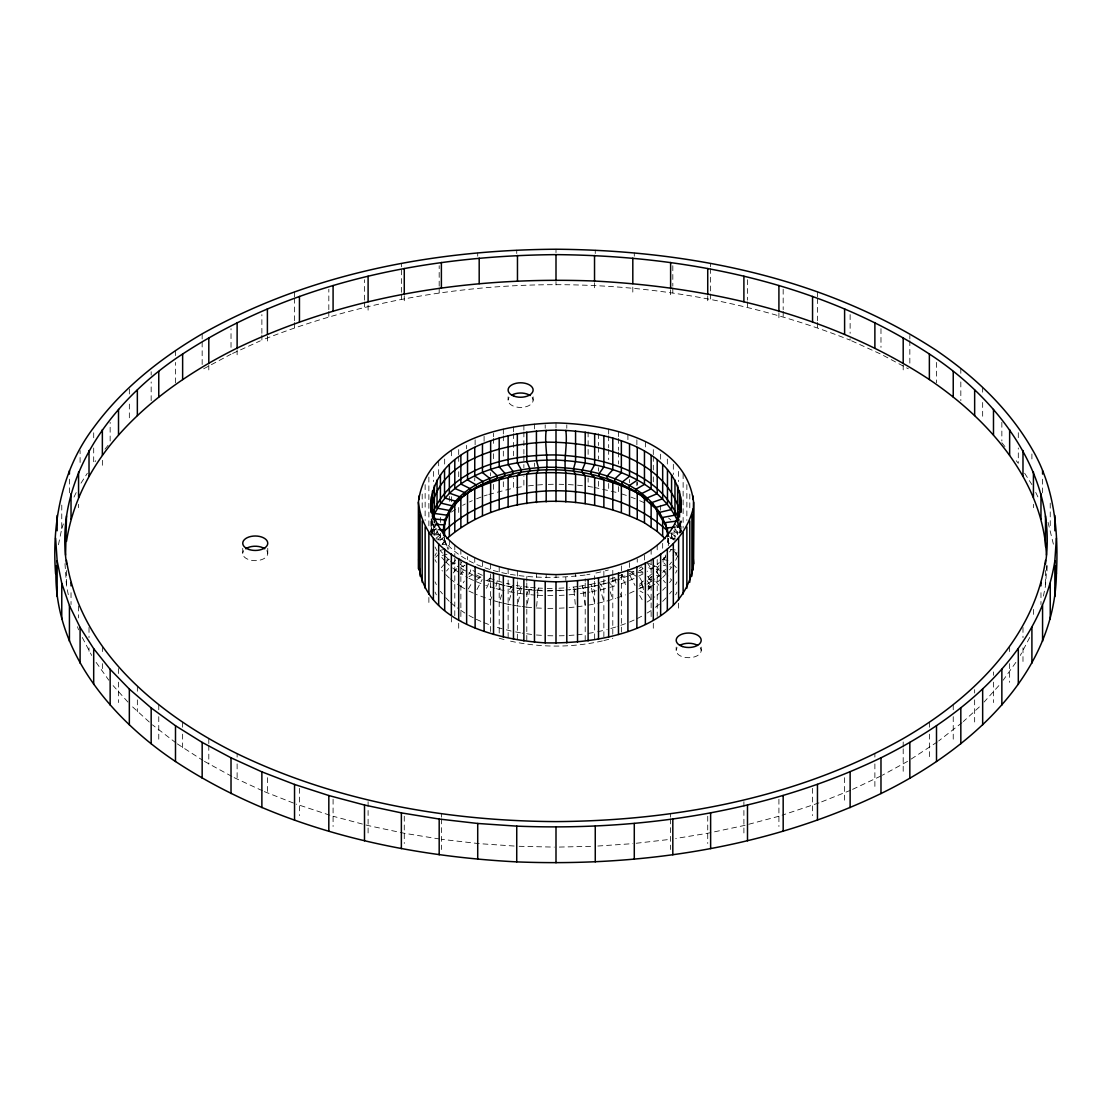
<?xml version="1.0" encoding="UTF-8"?>
<svg xmlns="http://www.w3.org/2000/svg" width="1112" height="1112" viewBox="0 0 1112 1112"><rect width="100%" height="100%" fill="white"/><g stroke="black" fill="none" stroke-linecap="round" stroke-linejoin="round"><path stroke-width="0.75" stroke-dasharray="5 3.75" d="M58.463 544.769L61.758 528.673L61.772 503.138M69.43 492.811L69.43 479.189M80.092 462.467L80.092 450.555M93.7 447.997L93.686 463.315L95.743 460.743M93.7 437.78L93.7 432.679M110.144 441.005L110.144 422.282M129.339 417.82L129.339 402.488M129.339 393.982L129.339 388.88M151.162 400.654L151.176 381.93M151.176 375.119L151.176 371.714M175.487 382.834L175.501 362.415M175.501 355.604L175.501 350.502M202.162 364.486L202.162 340.647M202.162 338.951L202.175 333.836M231.018 347.375L231.018 328.652M261.876 335.032L261.876 340.147C448.192 266.199 663.808 266.199 850.124 340.147L850.124 335.032M261.876 333.336L261.876 314.613M294.541 327.54L294.541 322.438M294.541 320.729L294.541 298.6M294.541 296.904L294.541 291.803M328.818 316.461L328.818 311.346M328.818 309.65L328.832 289.217M364.5 306.968L364.5 301.852M364.5 300.157L364.514 279.724M401.362 299.114L401.362 293.999M401.362 292.303L401.376 268.465M401.376 266.769L401.376 263.363M439.184 292.956L439.184 287.841M439.184 286.145L439.184 265.712M477.715 256.191L477.715 252.785M516.746 253.522L516.746 250.117M668.59 538.597L668.242 546.492L668.59 538.597L674.845 538.597M1043.403 596.101L1045.502 585.899L1047.004 563.659L1047.004 573.875M431.289 519.123L431.859 532.648M431.289 535.067L431.859 521.528M536.61 606.401L538.389 588.081L545.7 588.345M650.659 586.775L648.143 587.053L648.338 585.426L651.132 586.802L654.773 584.106M522.07 606.554L526.796 607.166L529.715 589.93L529.715 587.372L524.614 586.733M679.557 532.481L681.1 520.722L681.1 533.496M431.581 535.65L436.363 522.251M512.729 605.109L517.344 605.929L521.208 588.846L521.208 586.302L516.232 585.426M538.389 588.081L536.429 595.212L546.187 595.601M503.666 603.26L508.128 604.289L512.479 588.943M493.492 600.619L499.205 602.245L501.79 594.67M61.758 528.673L63.954 522.32M491.824 596.838L490.642 599.813L476.297 594.475M495.98 586.413L497.175 580.881L487.042 577.267M486.486 588.248L489.822 580.95L489.822 578.393L486.152 581.312M663.072 562.06L663.072 559.517L665.476 554.429L665.476 556.987L663.072 562.06L665.462 564.548M675.637 555.222L676.972 552.414M675.637 560.337L677.639 556.111L673.08 555.486M675.637 573.097L676.972 570.289M74.004 497.078L76.283 492.394M435.028 555.652L436.363 552.914M675.637 584.606L676.972 581.882M675.637 594.823L676.972 592.098M1029.712 637.482L1020.316 655.441M476.965 589.555L482.135 579.56M521.208 586.302L517.344 593.169L523.641 593.989M468.347 588.943L472.364 581.979M457.227 584.064L460.868 586.524L464.329 581.103M468.652 574.334L470.39 571.624L470.39 569.066L474.893 571.624M80.995 483.178L87.348 473.239M437.878 540.015L443.507 532.162M1015.868 662.391L1003.177 680.224M460.312 574.543L463.996 569.274M453.209 572.972L456.128 569.149M659.36 575.432L656.316 571.763L656.316 569.205L659.096 565.633M656.316 571.763L659.096 568.19M669.521 551.969L671.578 549.328M669.521 564.743L671.578 562.102M669.521 569.844L671.578 567.203L663.322 565.23M669.521 582.618L671.578 579.977L667.367 575.251M105.001 449.151L108.086 445.286M428.871 533.26L437.614 523.238M442.479 543.657L444.536 541.085M669.521 593.877L671.578 591.292M998.868 685.617L984.078 702.061M446.565 570.984L448.595 568.538M452.64 563.631L455.684 559.948M496.355 588.665L499.205 589.471L503.75 584.328M444.633 563.895L440.421 568.621L442.479 571.026M445.676 562.728L448.831 559.183M662.669 559.656L665.546 556.625M639.608 584.217L645.724 579.074M662.669 572.416L665.546 569.386M662.669 577.531L665.546 574.501M662.669 590.291L665.546 587.261M662.669 601.397L666.269 597.686M979.366 706.926L963.312 721.577M647.796 590.166L651.132 586.802M435.57 557.279L439.226 553.707M442.326 544.115L444.8 541.85L444.8 539.306L438.614 539.862M657.206 564.437L659.388 562.519M651.993 573.75L647.087 578.059L651.423 579.88M648.31 579.533L651.993 576.308M657.206 577.197L659.388 575.293M661.57 578.476L657.206 582.313L652.869 580.492M657.206 595.073L659.388 593.169M440.018 540.293L443.757 537.054M659.388 604.219L653.564 608.778M962.061 722.661L938.653 740.967M435.904 538.347L440.908 534.26M433.777 535.08L437.516 532.175M654.773 566.23L647.128 571.429M647.128 584.203L654.773 579.005M647.128 602.078L654.773 596.88M432.443 531.592L436.557 528.561M937.319 741.94L909.018 760.483M438.42 523.377L434.361 526.226L434.361 539M476.103 580.158L482.886 575.585L476.395 572.471M648.074 588.595L650.77 587.15L648.254 588.679M639.219 568.302L641.61 566.786L643.348 569.497M639.219 586.177L641.61 584.662L641.61 582.118L645.836 584.189M451.361 512.062L455.767 509.31M647.128 613.059L651.132 610.571M907.559 761.386L882.33 775.245M469.014 576.725L471.961 575.015M629.114 574.028L635.605 570.553M638.691 571.095L644.46 567.996M638.691 576.197L643.014 573.875M638.691 588.971L644.46 585.871M203.677 368.781L231.018 354.186M462.661 505.362L465.302 503.958M637.245 618.578L643.014 615.506M880.843 776.037L852.181 789.562M463.593 572.416L460.868 573.764L467.54 577.573M624.958 575.947L610.196 581.687M629.531 575.418L635.703 572.569M629.531 580.52L635.703 577.684M629.531 593.294L635.703 590.444M232.561 353.491L260.333 340.842M469.459 501.957L472.294 500.678M629.531 622.094L635.703 619.287M850.666 790.243L820.573 802.28M452.612 567.912L454.794 569.65L459.131 567.843M460.577 567.231L464.913 565.41L461.23 562.491M610.196 579.13L622.178 574.682L625.847 577.601M628.169 575.947L617.077 580.061M621.358 583.744L628.169 581.062M617.077 597.936L625.444 594.892M476.617 498.801L481.107 497.078M625.444 623.665L617.077 626.626M818.96 802.892L782.111 815.207M452.389 564.201L455.433 563.131M615.645 580.547L609.821 582.327M609.821 587.442L618.508 584.69M606.846 601.036L615.645 598.423M484.095 495.924L487.237 494.909M488.807 494.395L513.48 488.098L513.48 477.882M615.645 627.085L606.846 629.6M446.134 560.212L449.317 559.266M605.359 570.817L608.333 569.983M600.688 581.979L607.11 580.172M600.688 584.537L605.512 583.174M608.333 582.744L600.8 584.703M600.8 589.805L608.333 587.859M603.872 640.595L612.795 638.232M778.914 816.25L743.9 825.563L707.732 833.263L675.679 838.49M447.024 554.276L440.421 555.847L444.536 560.67M595.768 585.746L579.394 588.846M600.8 571.929L594.656 573.333L594.656 579.727M599.271 585.051L591.501 586.677M591.501 591.779L599.271 590.152M597.728 603.274L603.872 601.87L599.521 586.524M597.728 631.699L603.872 630.379M602.343 640.929C571.457 647.935 538.972 647.768 508.128 640.595M440.421 550.218L445.523 549.258M586.775 574.765L589.93 574.195M589.93 586.955L577.17 588.901M580.381 593.572L589.93 592.07M588.359 605.123L594.656 603.983L590.792 584.342L599.09 582.424L603.872 589.096M516.454 487.612L523.877 486.403L523.877 476.186M588.359 633.381L594.656 632.353M648.143 587.053L650.826 586.649M441.964 544.644L446.524 544.018L448.928 548.619M577.948 586.497L569.219 587.497M579.394 586.302L590.792 584.342L594.656 591.209M577.948 589.054L569.219 590.055M432.915 523.877C458.811 577.823 533.315 581.34 585.204 575.043L585.204 581.437M577.17 606.777L585.204 605.692L582.285 585.899L585.204 592.918M528.422 485.888L534.469 485.193M577.17 634.813L585.204 633.882M636.245 843.257L670.619 839.31M640.039 587.928L642.986 587.609L643.723 590.569M676.471 527.046L679.557 526.768L680.711 532.676M565.813 589.999L575.571 589.124M569.066 594.809L575.571 594.225L573.611 587.094L575.39 605.414M569.066 607.583L575.571 606.999M537.541 484.985L543.671 484.568M569.066 635.438L575.571 634.994M597.853 846.037L632.811 843.647M558.947 588.206L564.84 587.914M558.947 590.75L564.84 590.458M556 590.458L564.173 590.083M559.266 595.42L564.173 595.184M559.266 608.181L564.173 607.958M434.403 534.928L440.644 534.65M669.799 533.176L679.154 532.745M548.285 484.387L556 484.207M559.266 635.814L564.173 635.703M559.35 847.066L592.849 846.301M547.16 588.401L556 588.345M547.16 590.958L554.527 590.903M547.827 590.486L554.36 590.472M547.827 595.601L554.36 595.573M547.827 608.361L554.36 608.347M430.9 529.659L437.155 529.659M559.086 484.276L563.714 484.387M547.827 635.703L554.36 635.842M519.151 846.301L554.318 847.108M538.389 590.639L542.781 590.792M536.429 590.111L542.934 590.361M536.429 607.986L542.934 608.236M431.289 524.238L434.403 524.377M568.329 484.568L574.459 484.985M536.429 634.994L542.934 635.438M514.147 846.037L479.189 843.647L441.381 839.31M535.497 587.845L529.715 587.372L526.796 594.392L534.83 595.073M535.497 590.402L524.614 589.277M526.796 589.29L531.619 589.694M526.796 607.166L531.619 607.569M670.286 549.509L676.471 550.079M642.75 572.93L629.114 571.471L636.995 576.808M577.531 485.193L583.578 485.888M531.619 634.438L522.07 633.117M517.344 588.053L523.641 588.873M517.344 605.929L520.499 606.346M592.585 487.125L588.123 486.403L588.123 477.896M594.072 487.376L618.467 492.866L618.467 486.055M520.499 632.867L512.729 631.366M439.685 839.032L404.268 833.263L368.1 825.563L333.086 816.25M516.232 587.984L521.208 588.846M508.128 586.413L514.272 587.511M514.272 592.613L508.128 591.514L512.91 584.842L506.488 583.397M508.128 604.289L511.2 604.831M663.072 559.517L671.578 561.101M511.2 631.046L503.666 629.197M506.488 585.954L511.312 587.039M505.154 585.732L493.492 582.744M499.205 589.471L505.154 590.833M499.205 602.245L502.179 602.926M502.179 628.808L493.492 626.167M499.205 638.232L506.641 640.206M497.175 580.881L504.89 583.035M501.804 584.731L487.042 579.825M494.923 588.262L485.735 585.357M656.316 569.205L665.866 572.013M621.622 493.881L626.334 495.41M329.889 815.207L296.237 804.129M485.735 580.255L490.642 581.937M656.567 575.363L659.611 576.447M630.893 497.078L635.383 498.801M483.831 622.609L490.642 625.236M264.364 791.619L294.638 803.517M474.755 575.96L482.469 579.13M476.297 581.701L482.469 584.231M648.532 563.353L651.423 564.562M652.869 565.174L657.206 566.981L651.132 568.927L647.754 567.259M851.667 340.842L880.982 354.186L908.323 368.781M639.706 500.678L645.363 503.249M476.297 619.287L482.469 622.094M234.132 777.635L262.849 790.938M476.395 575.015L482.886 578.129M473.309 575.265L457.227 566.189M468.986 578.268L474.755 581.076M468.986 591.042L473.309 593.141M468.986 615.506L473.309 617.813M204.441 761.386L232.644 776.829M460.868 586.524L464.872 588.818M640.039 570.553L642.986 572.249M640.039 590.986L642.986 592.682M464.872 613.059L457.227 607.889M177.322 743.886L202.982 760.483M454.794 569.65L458.436 572.124M673.58 530.841L677.639 533.69L679.084 538.069M176.002 742.913L152.469 724.843M671.314 533.482L675.443 536.512M669.493 536.762L674.484 540.627M460.007 564.062L463.69 566.995M450.429 561.046L454.794 564.548M450.429 578.921L454.794 582.424M668.534 517.997L670.925 520.068M673.233 550.801L676.972 554.04M450.429 602.343L454.794 606.11M132.634 706.926L151.204 723.759M444.536 555.569L449.331 560.184M445.731 561.824L449.331 565.285M445.731 574.598L449.331 578.059M672.774 564.118L676.43 567.69M674.386 523.238L681.322 530.994M445.731 597.686L449.331 601.397M127.922 702.061L113.132 685.617M663.169 570.539L666.324 574.084M608.25 581.465L612.795 586.608M440.421 550.746L442.479 553.15M663.405 580.339L665.435 582.799M1001.856 442.715L1004.942 446.579M1016.257 460.743L1018.314 463.315L1018.3 447.997M667.464 541.085L669.521 543.657M440.421 591.292L442.479 593.877M96.132 662.391L108.823 680.224M655.871 581.395L658.79 585.204M647.087 562.741L651.688 569.316M647.087 580.617L651.688 587.192M1024.652 473.239L1031.908 484.596M671.578 536.026L674.97 541.335M82.288 637.482L91.684 655.441M647.67 576.28L651.132 581.701M641.61 584.662L643.348 587.372M647.67 594.155L651.132 599.577M639.636 577.517L643.653 584.481M639.636 595.393L643.653 602.356M444.105 538.653L448.122 549.634M629.865 575.46L635.035 585.454M435.028 546.993L437.03 550.857M435.028 559.753L436.363 562.338M1035.717 492.394L1037.996 497.078M675.637 552.914L676.972 555.652M435.028 581.882L436.363 584.606M435.028 592.098L436.363 594.823M675.637 529.368L677.639 533.69M625.514 584.537L622.178 577.225L622.178 574.682M616.02 583.119L614.825 577.587M620.176 593.53L621.358 596.505M445.37 540.877L446.524 546.562M1048.046 522.32L1053.537 544.769M77.479 626.723L78.563 629.837M610.21 591.806L612.795 599.368M677.639 520.916L679.557 526.768M641.61 582.118L642.986 587.609M64.996 563.659L66.498 585.899L68.596 596.101M679.557 521.667L681.003 532.009M668.409 538.472L668.59 541.155M1050.228 503.138L1050.242 528.673M1042.569 479.189L1042.569 492.811M1031.908 453.96L1031.908 462.467M1045.502 570.581L1045.502 585.899M1040.971 592.682L1040.971 604.594M1033.437 504.292L1033.437 507.697M1033.437 609.404L1033.437 617.924M1022.984 627.432L1022.984 637.635M1022.984 647.851L1022.984 661.473M1018.3 432.679L1018.3 437.78M1009.64 646.6L1009.64 655.121M1009.64 663.628L1009.64 682.351M1001.856 422.282L1001.856 441.005M993.489 671.926L993.489 675.332M993.489 682.142L993.489 702.575M982.66 387.171L982.66 393.982M982.66 402.488L982.66 417.82M974.654 689.648L974.654 693.054M974.654 699.865L974.654 721.994M960.824 368.308L960.824 375.119M960.824 381.93L960.837 400.654M953.234 704.744L953.234 709.859M953.234 716.67L953.234 740.495M936.499 362.415L936.512 382.834M929.368 722.23L929.368 727.331M929.368 734.142L929.368 757.981M909.824 335.546L909.838 338.951M909.838 340.647L909.838 364.486M903.194 364.903L903.194 373.423M903.194 741.982L903.194 747.083M903.194 748.793L903.194 774.327M880.982 328.652L880.982 347.375M874.88 753.686L874.88 757.091M874.88 763.902L874.88 789.437M850.124 314.613L850.124 333.336M844.606 777.677L844.606 803.212M817.459 291.803L817.459 296.904M817.459 298.6L817.459 320.729M817.459 322.438L817.459 327.54M812.552 788.338L812.552 815.582M783.168 289.217L783.182 309.65M783.182 311.346L783.182 316.461M778.914 312.778L778.914 321.285M778.914 799.222L778.914 826.452M747.486 279.724L747.5 300.157M747.5 301.852L747.5 306.968M743.9 801.724L743.9 835.779M710.624 263.363L710.624 266.769M710.624 268.465L710.637 292.303M710.637 293.999L710.637 299.114M707.732 295.75L707.732 304.271M707.732 816.236L707.732 843.48M701.199 647.073L701.199 650.478M689.801 494.034L689.801 511.061M686.868 484.637L686.868 520.388M683.129 473.67L683.129 528.144M680.711 521.18L680.711 533.009M679.557 523.363L679.557 533.148M678.612 471.418L678.612 481.621M678.612 524.183L678.612 527.588M678.612 603.135L678.612 609.946M677.639 522.515L677.639 534.789M676.179 647.073L676.179 650.478M674.97 526.296L674.97 539.668M673.33 464.26L673.33 474.476M672.816 265.712L672.816 286.145M672.816 287.841L672.816 292.956M671.578 533.232L671.578 541.28M670.619 289.718L670.619 298.224M670.619 813.775L670.619 817.181M670.619 818.877L670.619 849.526M667.464 537.68L667.464 544.88M667.325 459.075L667.325 467.596M662.669 543.365L662.669 548.258M660.639 454.182L660.639 459.284M660.639 505.251L660.639 510.366M657.206 544.824L657.206 552.998M657.206 559.531L657.206 616.326M653.3 449.595L653.3 454.711M653.3 456.406L653.3 470.028M653.3 476.839L653.3 483.65M653.3 623.234L653.3 630.045M651.132 549.272L651.132 557.459M651.132 559.1L651.132 619.078M645.363 441.964L645.363 448.775M644.46 555.236L644.46 560.017M637.245 481.76L637.245 484.957M637.245 558.947L637.245 562.172M636.884 439.796L636.884 444.911M636.884 482.358L636.884 485.763M634.285 252.785L634.285 256.191M632.811 287.077L632.811 293.888M629.531 479.508L629.531 482.691M629.531 562.644L629.531 567.44M627.905 434.639L627.905 441.436M621.358 565.869L621.358 633.757M618.467 431.581L618.467 436.696M618.467 438.392L618.467 450.304M618.467 452.014L618.467 463.926M612.795 570.331L612.795 575.112M612.795 576.711L612.795 636.523M608.667 428.968L608.667 434.083M608.667 435.779L608.667 447.705M608.667 449.401L608.667 459.617M608.667 483.456L608.667 490.253M603.872 571.234L603.872 577.615M603.872 579.213L603.872 638.9M598.52 433.624L598.52 445.537M598.52 447.246L598.52 459.159M598.52 467.665L598.52 471.071M598.52 481.287L598.52 488.098M595.254 250.117L595.254 253.522M594.656 581.312L594.656 640.86M594.531 282.754L594.531 291.261M588.123 431.929L588.123 455.767M585.204 583.022L585.204 642.402M575.571 573.709L575.571 576.35M566.8 424.867L566.8 428.273M565.813 577.239L565.813 580.422M556 249.227L556 252.632M556 281.558L556 284.964M556 422.921L556 428.037M556 574.598L556 577.698M546.187 574.376L546.187 577.726M545.2 424.867L545.2 428.273M536.429 573.709L536.429 577.337M534.469 423.908L534.469 429.01M534.469 463.065L534.469 466.47M533.121 396.831L533.121 400.237M526.796 576.53L526.796 581.312M526.796 582.91L526.796 642.402M523.877 425.118L523.877 430.233M523.877 431.929L523.877 454.057M523.877 455.767L523.877 467.679M517.344 571.068L517.344 580.075M517.344 581.673L517.344 640.86M513.48 426.813L513.48 431.915M513.48 433.624L513.48 455.753M508.101 396.831L508.101 400.237M508.128 569.094L508.128 573.653M508.128 580.033L508.128 638.9M503.333 428.968L503.333 434.083M503.333 435.779L503.333 444.3M503.333 451.111L503.333 457.908M503.333 481.746L503.333 490.253M499.205 566.731L499.205 636.523M493.533 433.291L493.533 436.696M493.533 438.392L493.533 446.913M493.533 453.71L493.533 460.521M493.533 484.359L493.533 492.866M490.642 472.711L490.642 475.894M490.642 563.951L490.642 569.163M490.642 573.959L490.642 633.757M484.095 436.335L484.095 441.436M482.469 562.199L482.469 566.355M475.116 439.796L475.116 444.911M474.755 477.66L474.755 480.857M474.755 557.293L474.755 563.2M467.54 556.57L467.54 559.697M466.637 445.37L466.637 448.775M460.868 549.272L460.868 555.889M460.868 559.072L460.868 620.774M458.7 449.595L458.7 454.711M458.7 456.406L458.7 464.927M458.7 471.724L458.7 478.535M458.7 507.475L458.7 515.996M458.7 623.234L458.7 630.045M454.794 544.824L454.794 556.57M454.794 558.168L454.794 616.326M451.361 450.777L451.361 459.284M451.361 496.744L451.361 503.555M451.361 616.952L451.361 625.472M449.331 496.299L449.331 502.693M449.331 540.112L449.331 547.41M444.675 459.075L444.675 467.596M444.536 535.164L444.536 542.795M441.381 813.775L441.381 817.181M441.381 818.877L441.381 849.526M440.421 517.455L440.421 522.515M440.421 533.204L440.421 541.169M438.67 460.868L438.67 474.476M437.03 529.437L437.03 539.64M433.388 471.418L433.388 481.621M433.388 524.183L433.388 534.399M432.443 520.416L432.443 533.732M431.289 518.79L431.289 535.414M430.9 521.361L430.9 532.856M428.871 477.076L428.871 528.144M428.871 597.464L428.871 604.275M425.132 484.637L425.132 520.388M422.199 494.034L422.199 511.061M404.268 295.75L404.268 304.271M404.268 816.236L404.268 843.48M368.1 305.161L368.1 311.972M368.1 801.724L368.1 835.779M333.086 799.222L333.086 826.452M299.448 788.338L299.448 815.582M267.756 548.341L267.756 553.442M267.394 336.019L267.394 344.525M267.394 777.677L267.394 792.995M242.736 548.341L242.736 553.442M237.12 349.793L237.12 358.314M237.12 753.686L237.12 757.091M237.12 763.902L237.12 779.22M208.806 364.903L208.806 373.423M208.806 738.577L208.806 743.678M208.806 745.387L208.806 764.111M182.632 722.23L182.632 727.331M182.632 734.142L182.632 747.764M158.766 704.744L158.766 709.859M158.766 716.67L158.766 740.495M137.346 686.243L137.346 693.054M137.346 699.865L137.346 711.777M118.511 668.52L118.511 675.332M118.511 682.142L118.511 702.575M102.36 460.285L102.36 465.386M102.36 646.6L102.36 655.121M102.36 663.628L102.36 672.148M89.016 627.432L89.016 637.635M89.016 647.851L89.016 651.257M78.563 504.292L78.563 507.697M78.563 605.998L78.563 617.924M71.029 592.682L71.029 604.594M66.498 570.581L66.498 585.899M532.175 397.47A12.51 7.228 0 0 1 520.611 407.451A12.51 7.228 0 0 1 509.06 397.47M266.797 550.676A12.51 7.228 0 0 1 255.246 560.67A12.51 7.228 0 0 1 243.681 550.676M700.24 647.712A12.51 7.228 0 0 1 688.689 657.706A12.51 7.228 0 0 1 677.125 647.712"/><path stroke-width="1.5" d="M55.6 573.875C51.652 522.459 62.008 469.264 93.7 427.564C122.209 388.561 160.712 358.106 202.175 333.836C309.386 273.441 433.93 249.991 556 249.227C688.203 250.269 824.534 277.18 936.499 350.502C974.418 376.454 1008.834 408.729 1031.908 448.845C1054.273 486.5 1058.68 530.966 1056.4 573.875C1054.746 676.735 966.662 751.781 880.982 793.551C768.253 847.872 641.026 866.804 516.732 861.883C397.568 855.642 276.221 827.787 175.487 761.498C110.588 718.227 51.513 648.157 56.156 565.772M57.143 596.546L57.143 560.795L55.614 538.125M57.143 530.771L57.143 515.454M61.758 619.064L61.772 583.313L57.143 560.795M69.43 641.318L69.43 605.567L61.772 583.313M69.43 474.087L69.43 470.682M80.092 663.155L80.092 627.404L69.43 605.567M93.686 684.436L93.7 648.685L80.092 627.404M110.144 705.036L110.144 669.285L93.7 648.685M129.339 724.829L129.339 689.079L110.144 669.285M151.162 743.692L151.176 707.927L129.339 689.079M175.487 761.498L175.501 725.747L151.176 707.927M202.162 778.164L202.175 742.399L175.501 725.747M231.018 793.551L231.018 757.8L202.175 742.399M261.876 807.604L261.876 771.853L231.018 757.8M294.541 820.197L294.541 784.447L261.876 771.853M328.818 831.289L328.832 795.539L294.541 784.447M364.5 840.783L364.514 805.032L328.832 795.539M401.362 848.637L401.376 812.886L364.514 805.032M439.184 854.794L439.184 819.044L401.376 812.886M477.715 859.215L477.715 823.464L439.184 819.044M516.732 861.883L516.746 826.133L477.715 823.464M1045.502 563.77C1058.221 476.937 998.618 399.027 929.368 354.019C819.502 282.073 685.729 255.663 556 254.634C426.271 255.663 292.498 282.073 182.632 354.019C113.382 399.027 53.779 476.937 66.498 563.77M65.566 555.11L66.498 515.885M418.39 568.76L418.39 502.374C425.604 440.143 504.487 424.061 556 422.921C607.513 424.061 686.396 440.143 693.61 502.374L693.61 563.659C685.048 629.684 599.549 644.057 545.2 642.861C496.174 639.873 418.71 620.329 418.71 558.988M680.141 511.854C663.628 457.393 596.532 441.909 546.187 442.173C502.374 443.883 437.183 459.673 430.9 511.784C427.481 449.081 507.253 430.594 556 430.149C604.928 430.552 685.048 449.317 681.1 512.382M681.1 502.374C674.539 558.947 602.829 573.57 556 574.598C509.171 573.57 437.461 558.947 430.9 502.374M693.179 569.886L693.61 502.374M1054.857 596.546L1054.857 560.795L1056.386 538.125M443.646 535.442C442.367 484.971 507.072 468.36 547.16 467.248C593.544 466.901 658.777 482.886 668.409 535.928M66.498 541.419C80.537 450.402 159.085 386.726 237.12 348.098C347.736 294.791 472.572 276.235 594.531 281.044C711.458 287.174 830.525 314.501 929.368 379.553C988.582 419.53 1042.903 480.44 1046.434 555.11M418.39 502.374C425.604 564.604 504.487 580.686 556 581.826C607.458 580.867 678.32 566.008 693.179 508.601M66.498 560.365C80.537 651.382 159.085 715.058 237.12 753.686C336.032 801.516 446.69 821.045 556 821.601C675.79 820.851 797.985 797.846 903.194 738.577C969.942 699.976 1033.646 640.109 1045.502 560.365M516.746 826.133C641.026 831.039 768.253 812.121 880.982 757.8C960.49 718.435 1040.54 653.55 1054.857 560.795M443.757 527.352C451.555 492.991 490.003 477.854 521.208 472.197C563.492 465.233 608.625 473.087 644.46 497.133L644.46 522.807L657.206 531.425L665.059 538.611M432.443 513.716C451.541 466.734 510.366 454.516 556 454.947C602.523 456.935 660.723 472.239 679.084 520.194M432.915 517.483C452.89 471.571 510.686 459.645 556 460.062C601.536 461.98 656.302 476.367 677.639 520.916L665.476 522.598L668.242 535.803L668.242 533.246M444.536 530.869C501.609 477.382 610.391 477.382 667.464 530.869M446.941 538.611C499.913 492.227 583.689 491.573 644.46 522.807M456.003 501.859L460.007 499.441L460.007 496.883L449.331 493.116L449.331 464.635M459.131 498.676L464.913 495.271L464.913 492.713L454.794 488.46L454.794 459.923M463.593 495.243L470.39 491.295L470.39 488.738L460.868 484.054L460.868 455.461M467.54 522.807L467.54 492.672L476.395 487.556L476.395 485.013L467.54 479.897L467.54 451.305M467.54 492.672L482.886 484.109L482.886 481.565L474.755 476.061L474.755 447.455M674.928 527.199L667.2 527.894L667.2 530.452M438.726 529.659L443.41 529.659L443.757 534.511M435.96 524.447L443.757 524.808L443.41 532.217M432.443 518.817L444.8 519.957L444.8 522.501M644.46 497.133L629.114 488.21L629.114 485.666L637.245 480.175L637.245 447.455M647.045 499.288L635.605 492.032L635.605 489.475L644.46 484.373L644.46 451.305M649.978 502.193L652.869 503.903M659.11 511.603L641.61 496.133L641.61 493.575L651.132 488.891L651.132 455.461M665.476 525.156L656.316 509.866L656.316 507.308L667.464 504.028L667.464 469.584M1055.844 565.772L1056.4 573.875M693.29 558.988L693.61 563.659M1054.857 515.454L1054.857 530.771M1050.228 583.313L1050.242 619.064M1042.569 470.682L1042.569 474.087M1042.569 605.567L1042.569 641.318M1031.908 627.404L1031.908 663.155M1045.502 515.885L1045.502 546.52M1040.971 493.77L1040.971 519.318M1040.971 582.466L1040.971 585.871M1033.437 471.947L1033.437 497.481M1022.984 450.527L1022.984 476.061M1018.3 648.685L1018.314 684.436M1009.64 429.635L1009.64 455.169M1001.856 669.285L1001.856 705.036M993.489 409.424L993.489 434.959M982.66 689.079L982.66 724.829M974.654 390.006L974.654 415.54M960.824 707.927L960.837 743.692M953.234 371.491L953.234 397.026M936.499 725.747L936.512 761.498M929.368 354.019L929.368 379.553M909.824 742.399L909.838 778.164M903.194 337.673L903.194 363.207M880.982 757.8L880.982 793.551M874.88 322.563L874.88 348.098M850.124 771.853L850.124 807.604M844.606 308.775L844.606 334.323M817.459 784.447L817.459 820.197M812.552 296.417L812.552 321.952M783.168 795.539L783.182 831.289M778.914 285.534L778.914 311.068M747.486 805.032L747.5 840.783M743.9 276.221L743.9 301.755M710.624 812.886L710.637 848.637M707.732 268.52L707.732 294.055M693.179 496.133L693.179 499.538M691.914 514.8L691.914 576.085M689.801 520.916L689.801 582.202M686.868 526.921L686.868 588.206M683.129 532.773L683.129 594.058M680.711 496.703L680.711 511.506M679.557 491.073L679.557 517.094M678.612 538.444L678.612 599.729M677.639 485.513L677.639 522.696M674.97 480.05L674.97 515.148L663.072 517.386L663.072 519.943M673.33 543.879L673.33 605.164M672.816 819.044L672.816 854.794M671.578 474.741L671.578 509.518L660.014 512.271L660.014 514.828M670.619 262.474L670.619 288.008M667.464 527.741L667.464 535.97M667.325 549.078L667.325 610.363M662.669 464.635L662.669 498.746L651.993 502.527L651.993 505.07M662.669 517.914L662.669 536.137M660.639 553.971L660.639 615.256M657.206 459.923L657.206 493.686L647.087 497.94L647.087 500.483M657.206 509.727L657.206 531.425M653.3 558.558L653.3 619.843M651.132 503.333L651.132 526.963M645.363 562.783L645.363 624.068M637.245 518.957L637.245 492.936C587.483 467.679 525.656 465.622 474.755 488.835L474.755 518.957M636.884 566.647L636.884 627.933M634.285 823.464L634.285 859.215M632.811 258.137L632.811 283.671M629.531 443.938L629.531 476.311L622.178 482.149L622.178 484.707L629.531 489.085L629.531 515.44M627.905 570.108L627.905 631.394M621.358 440.797L621.358 472.822L614.825 478.98L614.825 481.524L621.358 485.583L621.358 512.284M618.467 573.167L618.467 634.452M612.795 438.017L612.795 469.709L607.11 476.144L607.11 478.702L612.795 482.469L612.795 509.518M608.667 575.766L608.667 637.065M603.872 435.64L603.872 466.998L599.09 473.684L599.09 476.228L603.872 479.772L603.872 507.142M598.52 577.934L598.52 639.219M595.254 826.133L595.267 861.883M594.656 433.68L594.656 464.719L590.792 471.585L590.792 474.143L594.656 477.493L594.656 505.182M594.531 255.51L594.531 281.044M588.123 579.63L588.123 640.915M585.204 432.137L585.204 462.884L582.285 469.903L582.285 472.461L585.204 475.644L585.204 503.639M577.531 580.839L577.531 642.124M575.571 431.039L575.571 461.48L573.611 468.611L573.611 471.168L575.571 474.254L575.571 502.541M566.8 581.576L566.8 642.861M565.813 430.372C567.732 444.591 563.409 459.437 565.813 473.309L565.813 501.873M556 254.634L556 280.182M556 430.149L556 501.651M556 581.826L556 643.111M556 827.022L556 862.773M546.187 430.372C544.268 444.425 548.591 459.103 546.187 472.808L546.187 501.873M545.2 581.576L545.2 642.861M536.429 431.039L536.429 460.493L538.389 467.624L538.389 470.181L536.429 473.253L536.429 502.541M534.469 580.839L534.469 642.124M526.796 432.137L526.796 461.397L529.715 468.43L529.715 470.974L526.796 474.171L526.796 503.639M523.877 579.63L523.877 640.915M517.469 255.51L517.469 281.044M517.344 433.68L517.344 462.773L521.208 469.639L521.208 472.197L517.344 475.533L517.344 505.182M513.48 577.934L513.48 639.219M508.128 435.64L508.128 464.58L512.91 471.266L512.91 473.809L508.128 477.354L508.128 507.142M503.333 575.766L503.333 637.065M499.205 438.017L499.205 466.845L504.89 473.281L504.89 475.825L499.205 479.606L499.205 509.518M493.533 573.167L493.533 634.452M490.642 440.797L490.642 469.514L497.175 475.672L497.175 478.229L490.642 482.288L490.642 512.284M484.095 570.108L484.095 631.394M482.469 443.938L482.469 472.6L489.822 478.438L489.822 480.996L482.469 485.36L482.469 515.44M479.189 258.137L479.189 283.671M475.116 566.647L475.116 627.933M466.637 562.783L466.637 624.068M460.868 496.828L460.868 526.963M458.7 558.558L458.7 619.843M455.684 503.792L455.684 501.248L444.536 497.967L444.536 469.584M454.794 502.902L454.794 531.425M451.986 508.309L451.986 505.752L440.421 502.999L440.421 474.741M451.361 553.971L451.361 615.256M449.331 510.894L449.331 536.137M448.928 512.952L448.928 510.394L437.03 508.17L437.03 480.05M446.524 517.692L446.524 515.134L434.361 513.452L434.361 485.513M444.536 519.123L444.536 535.97M444.675 549.078L444.675 610.363M441.381 262.474L441.381 288.008M438.67 543.879L438.67 605.164M434.361 519.235L434.361 522.668M433.388 538.444L433.388 599.729M432.443 491.073L432.443 517.122M431.289 496.703L431.289 512.743M428.871 532.773L428.871 594.058M425.132 526.921L425.132 588.206M422.199 520.916L422.199 582.202M420.086 514.8L420.086 576.085M418.821 496.133L418.821 499.538M418.821 508.601L418.821 569.886M404.268 268.52L404.268 294.055M368.1 276.221L368.1 301.755M333.086 285.534L333.086 311.068M299.448 296.417L299.448 321.952M267.394 308.775L267.394 334.323M237.12 322.563L237.12 348.098M208.806 337.673L208.806 363.207M182.632 354.019L182.632 379.553M158.766 371.491L158.766 397.026M137.346 390.006L137.346 415.54M118.511 409.424L118.511 434.959M102.36 429.635L102.36 455.169M89.016 450.527L89.016 476.061M78.563 471.947L78.563 497.481M71.029 493.77L71.029 519.318M71.029 582.466L71.029 585.871M511.77 395.121A12.51 7.228 0 0 1 530.132 395.538M245.724 548.758A12.51 7.228 0 0 1 264.753 548.758M679.835 645.377A12.51 7.228 0 0 1 697.53 645.377M514.356 396.275A12.51 7.228 0 0 0 533.121 390.02A12.51 7.228 0 0 0 514.356 383.765A12.51 7.228 0 0 0 514.356 396.275M248.991 549.481A12.51 7.228 0 0 0 267.756 543.226A12.51 7.228 0 0 0 248.991 536.971A12.51 7.228 0 0 0 248.991 549.481M682.434 646.517A12.51 7.228 0 0 0 701.199 640.262A12.51 7.228 0 0 0 682.434 634.007A12.51 7.228 0 0 0 682.434 646.517"/></g></svg>
